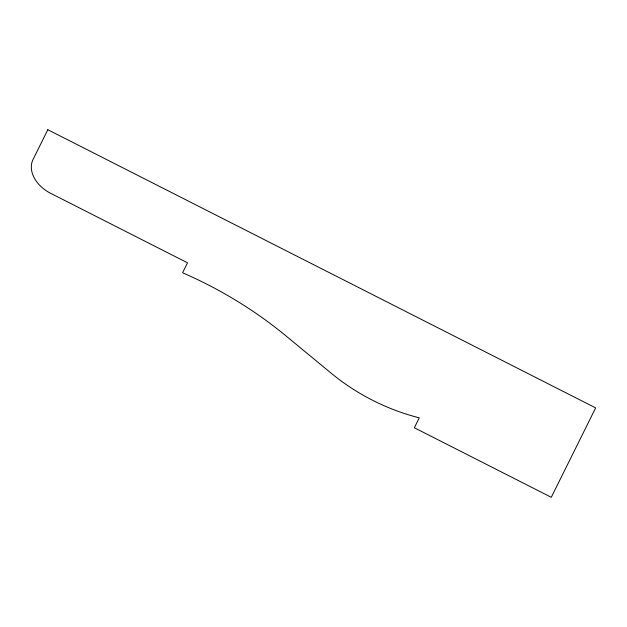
<?xml version="1.0" encoding="UTF-8"?>
<svg xmlns="http://www.w3.org/2000/svg" width="627" height="627" viewBox="0 0 627 627"><rect width="100%" height="100%" fill="white"/><g stroke="black" fill="none" stroke-linecap="round" stroke-linejoin="round"><path stroke-width="0.94" d="M47.824 129.703L33.035 159.501A30.723 22.172 27.5 0 0 50.568 193.273L187.528 262.823L182.598 272.761A317.638 229.263 27.5 0 1 285.912 335.86L331.322 373.316A165.309 119.31 27.5 0 0 419.267 417.817L414.337 427.747L551.29 497.297L595.65 407.903L47.824 129.703"/></g></svg>
